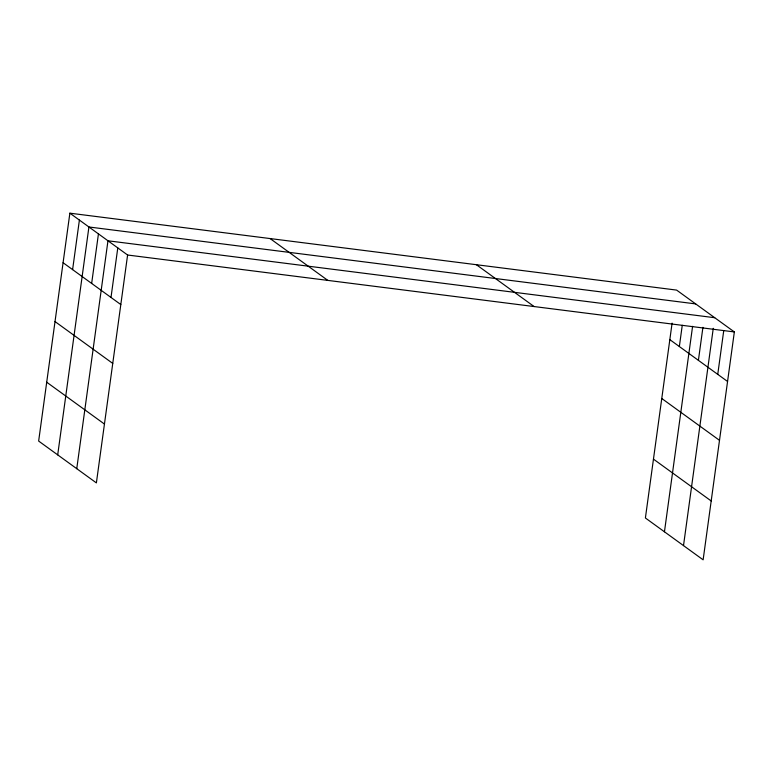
<?xml version="1.0" encoding="UTF-8"?>
<svg xmlns="http://www.w3.org/2000/svg" width="773" height="773" viewBox="0 0 773 773"><rect width="100%" height="100%" fill="white"/><g stroke="black" fill="none" stroke-linecap="round" stroke-linejoin="round"><path stroke-width="1.16" d="M69.87 213.174L38.65 441.064L96.383 482.903L127.603 255.013L69.87 213.174L676.617 290.097L734.35 331.936L703.13 559.826L645.397 517.987L672.095 323.124M72.604 269.622L79.397 220.073M57.704 454.872L88.924 226.982L695.671 303.905M91.658 283.43L98.442 233.881M76.759 468.68L107.969 240.79L714.716 317.713M111.003 297.441L117.786 247.901M679.351 346.546L682.259 325.307M664.451 531.795L692.598 326.312M698.405 360.353L702.928 327.317M683.506 545.603L713.266 328.322M717.75 374.364L723.731 330.718M127.603 255.013L734.35 331.936M669.833 339.637L727.567 381.476M661.765 398.491L719.499 440.33M476.39 264.714L534.124 306.552M653.465 459.133L711.199 500.972M270.096 238.557L327.829 280.396M63.077 262.714L120.81 304.562M55.018 321.568L112.752 363.416M46.709 382.21L104.442 424.048"/></g></svg>
